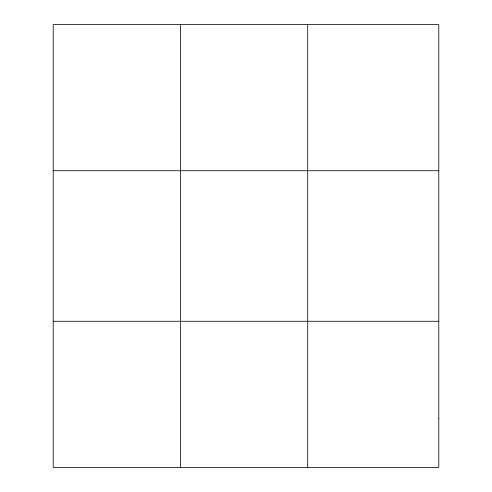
<?xml version="1.0" encoding="UTF-8"?>
<svg xmlns="http://www.w3.org/2000/svg" width="492" height="492" viewBox="0 0 492 492"><rect width="100%" height="100%" fill="white"/><g stroke="black" fill="none" stroke-linecap="round" stroke-linejoin="round"><path stroke-width="0.74" d="M180.447 24.6L180.447 467.4M307.697 24.6L307.697 467.4M53.204 170.724L438.796 170.724M53.204 321.276L438.796 321.276M438.796 418.692L438.796 467.4L53.204 467.4L53.204 24.6L438.796 24.6L438.796 418.692"/></g></svg>
